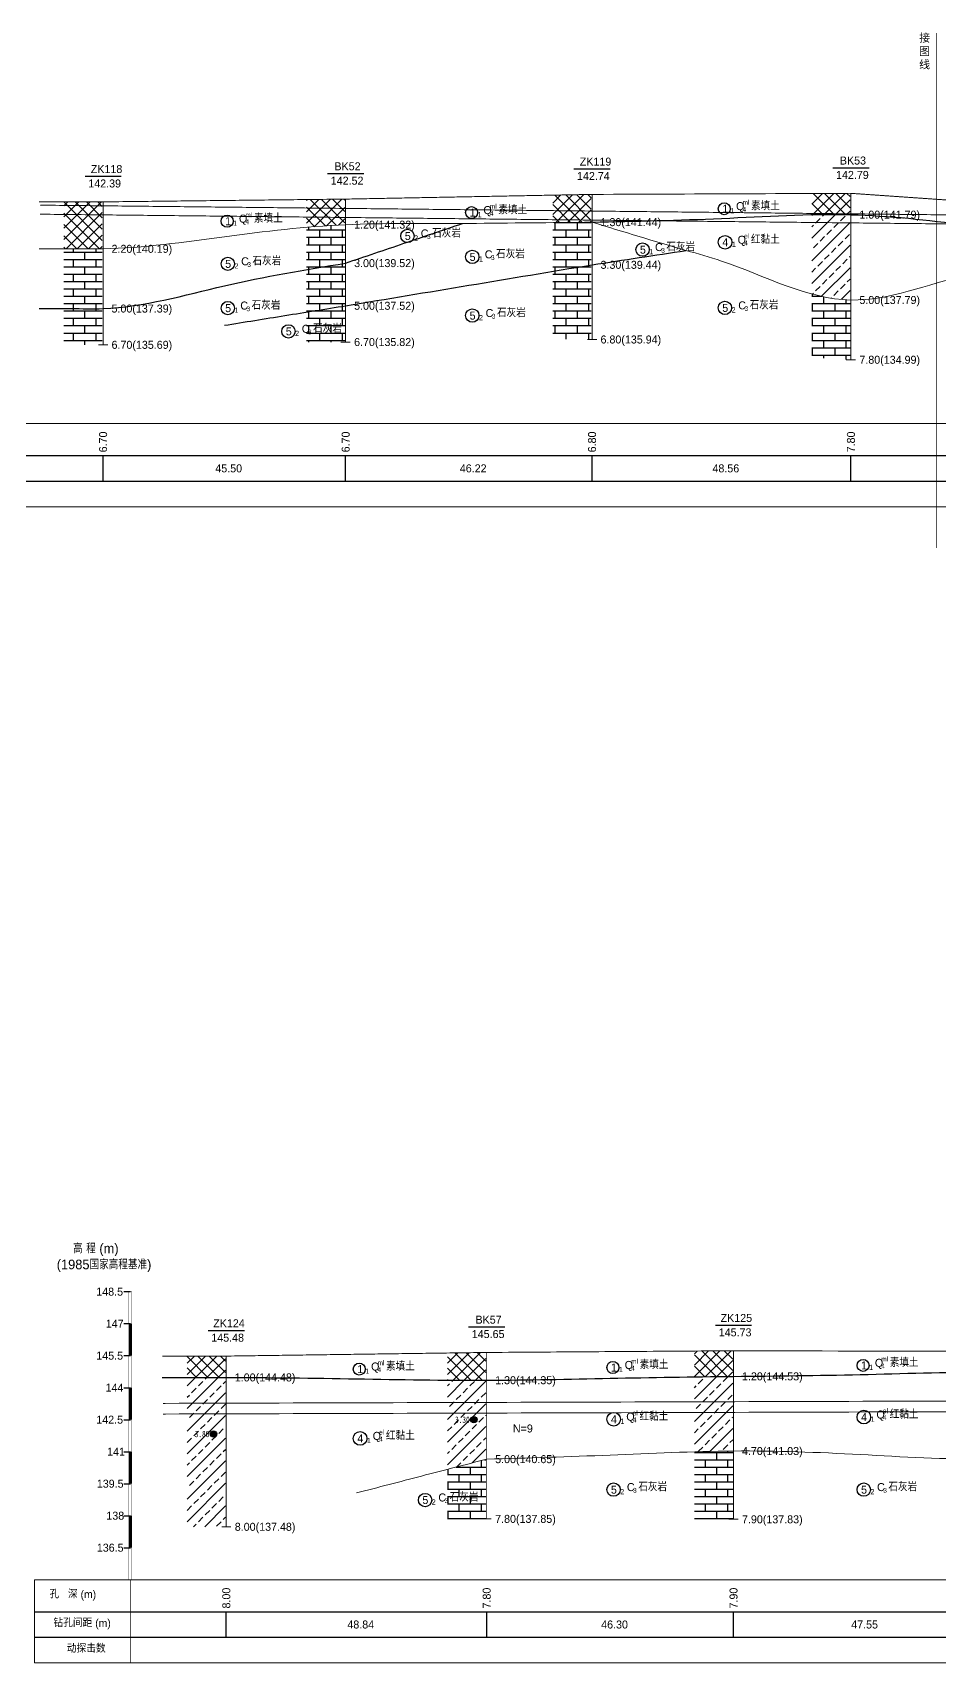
# Model space of a CAD drawing. Header units: inches. Extents: x -205 to 12199, y -11610 to -150.
# Drawn here: x 145 to 428, y -6456 to -5947 of the extents above; entities that cross this region are included whole.
import ezdxf
from ezdxf.enums import TextEntityAlignment as Align

# ---------------------------------------------------------------- set-up
doc = ezdxf.new("R2010")
doc.units = ezdxf.units.IN
doc.header["$MEASUREMENT"] = 0
doc.linetypes.add('ACAD_ISO03W100', pattern=[30, 12, -18])
doc.linetypes.add('ACAD_ISO05W100', pattern=[34, 24, -3, 0.5, -3, 0.5, -3])
for name, color, linetype in [('GiCAD_PouMian', 7, 'Continuous'), ('GICAD_QUYANG', 7, 'Continuous'), ('地质-图框', 7, 'Continuous'), ('地质-地层符号', 3, 'Continuous'), ('地质-地层线', 7, 'Continuous'), ('地质-地面线', 7, 'Continuous'), ('地质-填充花纹', 4, 'Continuous'), ('地质-文字', 7, 'Continuous'), ('地质-标注栏', 7, 'Continuous'), ('地质-标贯', 7, 'Continuous'), ('地质-钻孔', 7, 'Continuous'), ('管底', 7, 'Continuous'), ('红线', 1, 'ACAD_ISO05W100')]:
    doc.layers.add(name, color=color, linetype=linetype)
doc.styles.add('LZ_PMT_LINE', font='', dxfattribs={"height": 2})
doc.styles.get("Standard").update_dxf_attribs({"font": ''})
doc.styles.add('地层编号', font='Comfont.shx', dxfattribs={"width": 0.7, "height": 2.5, "bigfont": 'Hztxt12a.shx'})
doc.styles.add('层底标注', font='Comfont.shx', dxfattribs={"width": 0.7, "height": 2.5, "bigfont": 'Hztxt12a.shx'})
doc.styles.add('岩土名称', font='Comfont.shx', dxfattribs={"width": 0.7, "height": 2.5, "bigfont": 'Hztxt12a.shx'})
doc.styles.add('时代', font='Comfont.shx', dxfattribs={"width": 0.7, "height": 2.5, "bigfont": 'Hztxt12a.shx'})
doc.styles.add('标注栏数据', font='Comfont.shx', dxfattribs={"width": 0.7, "height": 2.5, "bigfont": 'Hztxt12a.shx'})
doc.styles.add('标贯动探', font='Comfont.shx', dxfattribs={"width": 0.7, "height": 2.5, "bigfont": 'Hztxt12a.shx'})
doc.styles.add('钻孔标注', font='Comfont.shx', dxfattribs={"width": 0.7, "height": 2.5, "bigfont": 'Hztxt12a.shx'})
doc.styles.add('高程系统', font='Comfont.shx', dxfattribs={"width": 0.7, "height": 3, "bigfont": 'Hztxt12a.shx'})
doc.styles.get('LZ_PMT_LINE').set_extended_font_data('SimSun')
doc.styles.get('Standard').set_extended_font_data('SimSun')
doc.linetypes.add('bzhjcx', pattern='A,0.001,[2,XX1.shx,S=1,R=0,X=1,Y=0],-2', length=2.001)
doc.linetypes.add('swx', pattern='A,7,-1.5,["●",LZ_PMT_LINE,S=0.05,R=0,X=0,Y=0],-1.5', length=10)
pattern_1 = [(0, (-19274.5207, -6171.524), (0, 2.3), []), (90, (-19274.5207, -6171.524), (-3.5, 2.3), [2.3, -2.3])]
pattern_2 = [(45, (-19274.5207, -6171.524), (-1.76776695, 1.76776695), []), (135, (-19274.5207, -6171.524), (-1.76776695, -1.76776695), [])]
pattern_3 = [(45, (-20525.997, -6532.769), (-3.5355339, 3.5355339), []), (45, (-20522.4613, -6532.769), (-3.5355339, 3.5355339), [2, -1])]
pattern_4 = [(45, (-20525.9969, -6532.7692), (-1.76776695, 1.76776695), []), (135, (-20525.9969, -6532.7692), (-1.76776695, -1.76776695), [])]
pattern_5 = [(0, (-20525.9969, -6532.7692), (0, 2.3), []), (90, (-20525.997, -6532.769), (-3.5, 2.3), [2.3, -2.3])]

# ---------------------------------------------------------------- blocks, each defined once
blk = doc.blocks.new('gkqy_yuan.dwg不标')
at = {"layer": 'GiCAD_PouMian'}
h = blk.add_hatch(color=7, dxfattribs=at)
edge = h.paths.add_edge_path()
edge.add_arc((0, 0), 1, 0, 360)
at = {"layer": 'GICAD_QUYANG', "color": 7}
blk.add_circle((0, 0), 1, dxfattribs=at)

msp = doc.modelspace()

# ---------------------------------------------------------------- hatches: boundary and pattern name
at = {"layer": '地质-填充花纹', "linetype": 'Continuous'}
h = msp.add_hatch(dxfattribs=at)
h.set_pattern_fill('GKSTT', scale=0.5, style=0, pattern_type=2)
h.set_pattern_definition(pattern_2)
h.paths.add_polyline_path([(319.28006, -6005.77799), (311.01456, -6005.8863), (307.28006, -6005.92639), (307.28006, -5997.3413), (319.28006, -5997.11281)])
h = msp.add_hatch(dxfattribs=at)
h.set_pattern_fill('GKSTT', scale=0.5, style=0, pattern_type=2)
h.set_pattern_definition(pattern_2)
h.paths.add_polyline_path([(400.20743, -6003.43761), (394.96697, -6003.35682), (389.96711, -6003.38365), (388.20743, -6003.4214), (388.20743, -5996.82525), (400.20743, -5996.77583)])
h = msp.add_hatch(dxfattribs=at)
h.set_pattern_fill('GKSTT', scale=0.5, style=0, pattern_type=2)
h.set_pattern_definition(pattern_2)
h.paths.add_polyline_path([(166.42542, -6014.10809), (154.42542, -6014.10809), (154.42542, -5999.44143), (166.42542, -5999.44143)])
h = msp.add_hatch(dxfattribs=at)
h.set_pattern_fill('GKSTT', scale=0.5, style=0, pattern_type=2)
h.set_pattern_definition(pattern_2)
h.paths.add_polyline_path([(242.25185, -6006.58989), (234.40497, -6007.06582), (230.25185, -6007.40678), (230.25185, -5998.71475), (242.25185, -5998.57759)])
h = msp.add_hatch(dxfattribs=at)
h.set_pattern_fill('GKSHY', scale=0.5, style=0, pattern_type=2)
h.set_pattern_definition(pattern_1)
h.paths.add_polyline_path([(242.25185, -6018.61642), (234.0397, -6019.98594), (230.25185, -6020.63418), (230.25185, -6007.40678), (234.40497, -6007.06582), (242.25185, -6006.58989)])
h = msp.add_hatch(dxfattribs=at)
h.set_pattern_fill('GKSHY', scale=0.5, style=0, pattern_type=2)
h.set_pattern_definition(pattern_1)
h.paths.add_polyline_path([(319.28006, -6019.1496), (310.61014, -6020.5903), (307.28006, -6021.14367), (307.28006, -6005.92639), (311.01456, -6005.8863), (319.28006, -6005.77799)])
h = msp.add_hatch(dxfattribs=at)
h.set_pattern_fill('GKFZNT', scale=0.5, style=0, pattern_type=2)
h.set_pattern_definition([(45, (-19274.5207, -6171.524), (-3.5355339, 3.5355339), []), (45, (-19270.985, -6171.524), (-3.5355339, 3.5355339), [2, -1])])
h.paths.add_polyline_path([(400.20743, -6003.43761), (400.20743, -6030.0815), (393.04351, -6029.31823), (388.20743, -6028.2068), (388.20743, -6003.4214), (389.96711, -6003.38365), (394.96697, -6003.35682)])
h = msp.add_hatch(dxfattribs=at)
h.set_pattern_fill('GKSHY', scale=0.5, style=0, pattern_type=2)
h.set_pattern_definition(pattern_1)
h.paths.add_polyline_path([(166.42542, -6032.77476), (154.42542, -6032.77476), (154.42542, -6014.10809), (166.42542, -6014.10809)])
h = msp.add_hatch(dxfattribs=at)
h.set_pattern_fill('GKSHY', scale=0.5, style=0, pattern_type=2)
h.set_pattern_definition(pattern_1)
h.paths.add_polyline_path([(242.25185, -6031.94828), (233.41877, -6033.36948), (230.25185, -6033.87902), (230.25185, -6020.63418), (234.0397, -6019.98594), (242.25185, -6018.61642)])
h = msp.add_hatch(dxfattribs=at)
h.set_pattern_fill('GKSHY', scale=0.5, style=0, pattern_type=2)
h.set_pattern_definition(pattern_1)
h.paths.add_polyline_path([(319.28006, -6042.43588), (314.03416, -6042.32023), (308.53507, -6042.29227), (307.28006, -6042.30253), (307.28006, -6021.14367), (310.61014, -6020.5903), (319.28006, -6019.1496)])
h = msp.add_hatch(dxfattribs=at)
h.set_pattern_fill('GKSHY', scale=0.5, style=0, pattern_type=2)
h.set_pattern_definition(pattern_1)
h.paths.add_polyline_path([(166.42542, -6044.10809), (154.42542, -6044.10809), (154.42542, -6032.77476), (166.42542, -6032.77476)])
h = msp.add_hatch(dxfattribs=at)
h.set_pattern_fill('GKSHY', scale=0.5, style=0, pattern_type=2)
h.set_pattern_definition(pattern_1)
h.paths.add_polyline_path([(242.25185, -6043.24139), (230.25185, -6043.24139), (230.25185, -6033.87902), (233.41877, -6033.36948), (242.25185, -6031.94828)])
h = msp.add_hatch(dxfattribs=at)
h.set_pattern_fill('GKSHY', scale=0.5, style=0, pattern_type=2)
h.set_pattern_definition(pattern_1)
h.paths.add_polyline_path([(393.04351, -6029.31823), (400.20743, -6030.0815), (400.20743, -6048.75952), (395.39761, -6048.46549), (390.33825, -6048.12826), (388.20743, -6047.97513), (388.20743, -6028.2068)])
h = msp.add_hatch(dxfattribs=at)
h.set_pattern_fill('GKSTT', scale=0.5, style=0, pattern_type=2)
h.set_pattern_definition(pattern_4)
h.paths.add_polyline_path([(286.34428, -6367.61992), (280.89374, -6367.62107), (275.8938, -6367.59769), (274.34428, -6367.58455), (274.34428, -6359.12376), (286.34428, -6358.95668)])
h = msp.add_hatch(dxfattribs=at)
h.set_pattern_fill('GKSTT', scale=0.5, style=0, pattern_type=2)
h.set_pattern_definition(pattern_4)
h.paths.add_polyline_path([(363.50757, -6366.42293), (355.1718, -6366.52564), (351.50757, -6366.57616), (351.50757, -6358.50452), (363.50757, -6358.42158)])
h = msp.add_hatch(dxfattribs=at)
h.set_pattern_fill('GKSTT', scale=0.5, style=0, pattern_type=2)
h.set_pattern_definition(pattern_4)
h.paths.add_polyline_path([(204.94921, -6366.75318), (192.94921, -6366.75318), (192.94921, -6360.08652), (204.94921, -6360.08652)])
h = msp.add_hatch(dxfattribs=at)
h.set_pattern_fill('GKFZNT', scale=0.5, style=0, pattern_type=2)
h.set_pattern_definition(pattern_3)
h.paths.add_polyline_path([(204.94921, -6413.41985), (192.94921, -6413.41985), (192.94921, -6366.75318), (204.94921, -6366.75318)])
h = msp.add_hatch(dxfattribs=at)
h.set_pattern_fill('GKFZNT', scale=0.5, style=0, pattern_type=2)
h.set_pattern_definition(pattern_3)
h.paths.add_polyline_path([(275.8938, -6367.59769), (280.89374, -6367.62107), (286.34428, -6367.61992), (286.34428, -6392.35144), (280.76463, -6393.80013), (275.92509, -6395.05666), (274.34428, -6395.46711), (274.34428, -6367.58455)])
h = msp.add_hatch(dxfattribs=at)
h.set_pattern_fill('GKFZNT', scale=0.5, style=0, pattern_type=2)
h.set_pattern_definition(pattern_3)
h.paths.add_polyline_path([(363.50757, -6389.75728), (355.1544, -6389.89428), (351.50757, -6389.99623), (351.50757, -6366.57616), (355.1718, -6366.52564), (363.50757, -6366.42293)])
h = msp.add_hatch(dxfattribs=at)
h.set_pattern_fill('GKSHY', scale=0.5, style=0, pattern_type=2)
h.set_pattern_definition(pattern_5)
h.paths.add_polyline_path([(286.34428, -6410.9532), (274.34428, -6410.9532), (274.34428, -6395.46711), (275.92509, -6395.05666), (280.76463, -6393.80013), (286.34428, -6392.35144)])
h = msp.add_hatch(dxfattribs=at)
h.set_pattern_fill('GKSHY', scale=0.5, style=0, pattern_type=2)
h.set_pattern_definition(pattern_5)
h.paths.add_polyline_path([(363.50757, -6411.08604), (357.3273, -6411.07426), (351.50757, -6411.06454), (351.50757, -6389.99623), (355.1544, -6389.89428), (363.50757, -6389.75728)])

# ---------------------------------------------------------------- linework, layer by layer
at = {"layer": '地质-地层符号', "color": 7, "linetype": 'Continuous'}
for centre, major_axis in [((281.89095, -6002.80806), (0, 1.875)), ((360.86875, -6001.57476), (0, 1.875)), ((205.46364, -6005.47474), (0, 1.875)), ((261.82871, -6010.10331), (0, 2.08333)), ((335.32746, -6014.37071), (0, 2.08333)), ((361.11875, -6012.07476), (0, 2.125)), ((205.67197, -6018.80808), (0, 2.08333)), ((282.09929, -6016.64139), (0, 2.08333)), ((205.67197, -6032.64144), (0, 2.08333)), ((282.09929, -6034.97472), (0, 2.08333)), ((361.07708, -6032.57476), (0, 2.08333)), ((224.62858, -6039.89973), (0, 2.08333)), ((246.77175, -6364.15319), (0, 1.875)), ((326.05092, -6363.65319), (0, 1.875)), ((404.25416, -6362.98651), (0, 1.875)), ((326.30092, -6379.81986), (0, 2.125)), ((404.50416, -6379.15318), (0, 2.125)), ((247.02175, -6385.8199), (0, 2.125)), ((326.25926, -6401.81986), (0, 2.08333)), ((404.4625, -6401.81985), (0, 2.08333)), ((267.32885, -6405.06153), (0, 2.08333))]:
    msp.add_ellipse(centre, major_axis=major_axis, ratio=1, dxfattribs=at)
at = {"layer": '地质-地层线', "color": 7, "linetype": 'bzhjcx', "lineweight": 0}
for points, knots in [([(146.67542, -6014.10809), (150.0083, -6014.09891), (156.67407, -6014.08054), (176.05381, -6014.3474), (204.58182, -6010.17276), (241.91678, -6005.71293), (267.50276, -6006.32448), (293.17765, -6006.03958), (306.69527, -6005.96706), (319.5296, -6005.77473)], [0, 0, 0, 0, 10, 20, 58.099865143, 96.199730286, 132.688741889, 134.715909737, 173.231634995, 173.231634995, 173.231634995, 173.231634995]), ([(319.53006, -6005.77472), (329.33687, -6008.79228), (342.82124, -6012.94144), (369.81907, -6020.46768), (398.46741, -6036.25926), (428.43338, -6023.46361), (452.41755, -6019.14749), (468.94571, -6013.60634), (481.88517, -6014.26279), (486.67542, -6014.69303)], [0, 0, 0, 0, 30.729650327, 42.253271032, 84.506542063, 121.313377812, 133.582323062, 158.120213561, 172.474964117, 172.474964117, 172.474964117, 172.474964117]), ([(286.59428, -6392.28653), (299.45454, -6391.91052), (325.17506, -6391.15851), (364.10569, -6389.18107), (403.35959, -6390.6186), (443.18042, -6393.4838), (482.65431, -6387.1334), (510.01308, -6382.67864), (524.238, -6382.21549), (525.19921, -6382.19168)], [0, 0, 0, 0, 38.602432162, 77.204864324, 116.841725485, 156.478586647, 196.429899528, 236.381212409, 239.275485458, 239.275485458, 239.275485458, 239.275485458])]:
    msp.add_open_spline(points, degree=3, knots=knots, dxfattribs=at)
at = {"layer": '地质-地层线', "color": 7}
for points in [[(242.50185, -6018.57473), (260.74537, -6012.38525), (278.9889, -6006.19578)], [(319.53006, -6019.10805), (334.24412, -6016.86564), (348.95819, -6014.62323)], [(146.67542, -6032.77476), (156.67542, -6032.77476), (166.67542, -6032.77476), (204.58864, -6025.67474), (242.50185, -6018.57473)], [(242.50185, -6031.90806), (281.01595, -6025.50806), (319.53006, -6019.10805)], [(204.58964, -6038.00792), (223.54574, -6034.95799), (242.50185, -6031.90806)]]:
    msp.add_spline(points, degree=3, dxfattribs=at)
at = {"layer": '地质-地层线', "color": 7, "lineweight": 25}
for points, knots in [([(319.5296, -6005.77473), (333.14014, -6005.48361), (360.85879, -6004.89074), (398.94396, -6002.26013), (436.43486, -6006.44249), (465.16707, -6010.44945), (481.91193, -6009.50091), (486.67542, -6009.23108)], [174.659818016, 174.659818016, 174.659818016, 174.659818016, 213.712592605, 254.193096022, 290.295863565, 326.398631108, 340.752163883, 340.752163883, 340.752163883, 340.752163883]), ([(185.19921, -6366.75318), (188.53254, -6366.75401), (195.1992, -6366.75567), (215.43265, -6366.73051), (245.89622, -6367.15359), (285.89073, -6367.90318), (325.1754, -6366.96662), (364.10525, -6366.36089), (403.37372, -6366.08137), (443.05821, -6364.4287), (482.65659, -6367.92891), (510.04818, -6369.75902), (524.23824, -6370.37087), (525.19921, -6370.41082)], [0, 0, 0, 0, 10, 20, 60.69984028, 101.399680559, 139.985990492, 178.572300425, 218.197947249, 257.823594072, 297.560176649, 337.296759226, 340.183056479, 340.183056479, 340.183056479, 340.183056479])]:
    msp.add_open_spline(points, degree=3, knots=knots, dxfattribs=at)
at = {"layer": '地质-地层线', "color": 7, "linetype": 'bzhjcx', "lineweight": 0}
msp.add_spline([(245.89775, -6402.85293), (266.24601, -6397.56973), (286.59428, -6392.28653)], degree=3, dxfattribs=at)
at = {"layer": '地质-地面线', "color": 7, "linetype": 'Continuous', "const_width": 0.3}
for points in [[(146.67542, -5999.44143), (166.67542, -5999.44143), (242.50185, -5998.57473), (319.53006, -5997.10805), (400.45743, -5996.7748), (472.38468, -6001.7748), (486.67542, -6000.67314)], [(185.19921, -6360.08652), (205.19921, -6360.08652), (286.59428, -6358.95319), (363.75757, -6358.41985), (443.00076, -6358.61984), (522.31648, -6359.6198), (525.19921, -6359.69431)]]:
    msp.add_lwpolyline(points, dxfattribs=at)
at = {"layer": '地质-文字', "color": 7, "linetype": 'Continuous'}
for p, q in [((173.19921, -6339.95315), (175.19921, -6339.95315)), ((173.19921, -6349.95315), (175.19921, -6349.95315)), ((173.19921, -6359.95315), (175.19921, -6359.95315)), ((173.19921, -6369.95315), (175.19921, -6369.95315)), ((173.19921, -6379.95315), (175.19921, -6379.95315)), ((173.19921, -6389.95315), (175.19921, -6389.95315)), ((173.19921, -6399.95315), (175.19921, -6399.95315)), ((173.19921, -6409.95315), (175.19921, -6409.95315)), ((173.19921, -6419.95315), (175.19921, -6419.95315))]:
    msp.add_line(p, q, dxfattribs=at)
at = {"layer": '地质-文字', "color": 7, "linetype": 'Continuous', "flags": 128}
for points, const_width in [([(174.69921, -6339.95315), (175.69921, -6339.95315)], 0.1), ([(174.69921, -6339.95315), (174.69921, -6429.95315)], 0.1), ([(175.69921, -6339.95315), (175.69921, -6429.95315)], 0.1), ([(175.19921, -6349.95315), (175.19921, -6359.95315)], 1), ([(175.19921, -6369.95315), (175.19921, -6379.95315)], 1), ([(175.19921, -6389.95315), (175.19921, -6399.95315)], 1), ([(175.19921, -6409.95315), (175.19921, -6419.95315)], 1), ([(175.19921, -6429.95315), (175.19921, -6429.95315)], 1)]:
    msp.add_lwpolyline(points, dxfattribs=dict(at, const_width=const_width))
at = {"layer": '地质-标注栏', "color": 7, "linetype": 'Continuous', "const_width": 0.3}
for points in [[(106.67465, -6068.70809), (496.67465, -6068.70809)], [(106.67465, -6094.70809), (496.67465, -6094.70809)], [(145.19844, -6429.95315), (535.19844, -6429.95315)], [(145.19844, -6429.95315), (145.19844, -6455.95315)], [(175.19844, -6429.95315), (175.19844, -6455.95315)], [(145.19844, -6455.95315), (535.19844, -6455.95315)]]:
    msp.add_lwpolyline(points, dxfattribs=at)
at = {"layer": '地质-标注栏', "color": 7, "linetype": 'Continuous'}
for points in [[(106.67465, -6078.70809), (496.67465, -6078.70809)], [(166.67542, -6086.70809), (166.67542, -6078.70809)], [(242.50185, -6086.70809), (242.50185, -6078.70809)], [(242.50185, -6086.70809), (242.50185, -6078.70809)], [(319.53006, -6086.70809), (319.53006, -6078.70809)], [(319.53006, -6086.70809), (319.53006, -6078.70809)], [(400.45743, -6086.70809), (400.45743, -6078.70809)], [(400.45743, -6086.70809), (400.45743, -6078.70809)], [(106.67465, -6086.70809), (496.67465, -6086.70809)], [(145.19844, -6439.95315), (535.19844, -6439.95315)], [(205.19921, -6447.95315), (205.19921, -6439.95315)], [(286.59428, -6447.95315), (286.59428, -6439.95315)], [(286.59428, -6447.95315), (286.59428, -6439.95315)], [(363.75757, -6447.95315), (363.75757, -6439.95315)], [(363.75757, -6447.95315), (363.75757, -6439.95315)], [(145.19844, -6447.95315), (535.19844, -6447.95315)]]:
    msp.add_lwpolyline(points, dxfattribs=at)
at = {"layer": '地质-钻孔', "color": 7, "linetype": 'Continuous'}
for p, q in [((161.06137, -5991.44142), (172.28793, -5991.44142)), ((236.84653, -5990.57473), (248.15707, -5990.57473)), ((313.83285, -5989.10805), (325.22739, -5989.10805)), ((394.80356, -5988.7748), (406.11215, -5988.7748)), ((199.50313, -6352.08651), (210.89571, -6352.08651)), ((280.93868, -6350.9532), (292.24922, -6350.9532)), ((358.14375, -6350.41986), (369.37032, -6350.41986))]:
    msp.add_line(p, q, dxfattribs=at)
at = {"layer": '地质-钻孔', "color": 7, "const_width": 0.3, "flags": 128}
for points in [[(319.53006, -5997.10805), (319.53006, -6042.44139)], [(400.45743, -5996.7748), (400.45743, -6048.7748)], [(166.67542, -5999.44143), (166.67542, -6044.10809)], [(242.50185, -5998.57473), (242.50185, -6043.24139)], [(286.59428, -6358.9532), (286.59428, -6410.9532)], [(363.75757, -6358.41985), (363.75757, -6411.08652)], [(205.19921, -6360.08652), (205.19921, -6413.41985)]]:
    msp.add_lwpolyline(points, dxfattribs=at)
at = {"layer": '地质-钻孔', "color": 7, "linetype": 'Continuous', "const_width": 0.3, "flags": 128}
for points in [[(241.00185, -6043.24139), (244.00185, -6043.24139)], [(318.03006, -6042.44139), (321.03006, -6042.44139)], [(165.17542, -6044.10809), (168.17542, -6044.10809)], [(398.95743, -6048.7748), (401.95743, -6048.7748)], [(203.69921, -6413.41985), (206.69921, -6413.41985)], [(285.09428, -6410.9532), (288.09428, -6410.9532)], [(362.25757, -6411.08652), (365.25757, -6411.08652)]]:
    msp.add_lwpolyline(points, dxfattribs=at)
at = {"layer": '管底', "linetype": 'swx', "const_width": 0.3}
for points in [[(147.01317, -6000.46555), (486.68852, -6004.1026)], [(146.98287, -6003.29539), (486.65822, -6006.93244)], [(185.43583, -6374.85647), (528.03572, -6373.85446)], [(185.44558, -6378.18946), (528.04547, -6377.18744)]]:
    msp.add_lwpolyline(points, dxfattribs=at)
at = {"layer": '红线', "linetype": 'ACAD_ISO03W100', "ltscale": 0.4, "const_width": 0.2}
msp.add_lwpolyline([(427.29558, -5946.65676), (427.29558, -6107.54712)], dxfattribs=at)

# ---------------------------------------------------------------- block references
at = {"layer": '地质-图框', "color": 7, "linetype": 'Continuous'}
for p in [(282.59428, -6379.9532), (201.19921, -6384.41985)]:
    msp.add_blockref('gkqy_yuan.dwg不标', p, dxfattribs=at)

# ---------------------------------------------------------------- texts
at = {"layer": '地质-图框', "color": 7, "linetype": 'Continuous', "width": 0.7}
for s, p in [('3.30', (276.71969, -6380.9532)), ('3.80', (195.32462, -6385.41985))]:
    msp.add_text(s, height=2, dxfattribs=at).set_placement(p)
at = {"layer": '地质-地层符号', "color": 7, "linetype": 'Continuous'}
for s, height, style, p in [('1', 2.5, '地层编号', (281.26595, -6004.05806)), ('Q', 2.5, '时代', (285.57845, -6003.25806)), ('素填土', 2.5, '岩土名称', (290.24512, -6003.25806)), ('1', 2.5, '地层编号', (360.24375, -6002.82476)), ('1', 1.625, '地层编号', (362.74375, -6003.02476)), ('Q', 2.5, '时代', (364.55625, -6002.02476)), ('素填土', 2.5, '岩土名称', (369.22291, -6002.02476)), ('1', 2.5, '地层编号', (204.83864, -6006.72474)), ('1', 1.625, '地层编号', (207.33864, -6006.92474)), ('Q', 2.5, '时代', (209.15114, -6005.92474)), ('素填土', 2.5, '岩土名称', (213.8178, -6005.92474)), ('1', 1.625, '地层编号', (283.76595, -6004.25806)), ('5', 2.5, '地层编号', (260.99537, -6011.35331)), ('2', 1.625, '地层编号', (263.91204, -6011.55331)), ('C', 2.5, '时代', (265.99537, -6010.55331)), ('石灰岩', 2.5, '岩土名称', (269.53704, -6010.55331)), ('C', 2.5, '时代', (339.22329, -6014.82071)), ('石灰岩', 2.5, '岩土名称', (342.76496, -6014.82071)), ('4', 2.5, '地层编号', (360.24375, -6013.32476)), ('1', 1.625, '地层编号', (363.24375, -6013.52476)), ('Q', 2.5, '时代', (365.05625, -6012.52476)), ('红黏土', 2.5, '岩土名称', (369.18125, -6012.52476)), ('5', 2.5, '地层编号', (204.83864, -6020.05808)), ('C', 2.5, '时代', (209.83864, -6019.25808)), ('石灰岩', 2.5, '岩土名称', (213.3803, -6019.25808)), ('5', 2.5, '地层编号', (281.26595, -6017.89139)), ('1', 1.625, '地层编号', (284.18262, -6018.09139)), ('C', 2.5, '时代', (285.99512, -6017.09139)), ('石灰岩', 2.5, '岩土名称', (289.53679, -6017.09139)), ('5', 2.5, '地层编号', (334.49413, -6015.62071)), ('1', 1.625, '地层编号', (337.41079, -6015.82071)), ('2', 1.625, '地层编号', (207.7553, -6020.25808)), ('5', 2.5, '地层编号', (204.83864, -6033.89144)), ('1', 1.625, '地层编号', (207.7553, -6034.09144)), ('C', 2.5, '时代', (209.5678, -6033.09144)), ('石灰岩', 2.5, '岩土名称', (213.10947, -6033.09144)), ('C', 2.5, '时代', (286.26595, -6035.42472)), ('石灰岩', 2.5, '岩土名称', (289.80762, -6035.42472)), ('5', 2.5, '地层编号', (360.24375, -6033.82476)), ('2', 1.625, '地层编号', (363.16041, -6034.02476)), ('C', 2.5, '时代', (365.24375, -6033.02476)), ('石灰岩', 2.5, '岩土名称', (368.78541, -6033.02476)), ('C', 2.5, '时代', (228.79524, -6040.34973)), ('石灰岩', 2.5, '岩土名称', (232.33691, -6040.34973)), ('5', 2.5, '地层编号', (281.26595, -6036.22472)), ('2', 1.625, '地层编号', (284.18262, -6036.42472)), ('5', 2.5, '地层编号', (223.79524, -6041.14973)), ('2', 1.625, '地层编号', (226.71191, -6041.34973)), ('1', 2.5, '地层编号', (246.14675, -6365.40319)), ('1', 1.625, '地层编号', (248.64675, -6365.60319)), ('Q', 2.5, '时代', (250.45925, -6364.60319)), ('素填土', 2.5, '岩土名称', (255.12591, -6364.60319)), ('1', 2.5, '地层编号', (325.42592, -6364.90319)), ('1', 1.625, '地层编号', (327.92592, -6365.10319)), ('Q', 2.5, '时代', (329.73842, -6364.10319)), ('素填土', 2.5, '岩土名称', (334.40509, -6364.10319)), ('1', 2.5, '地层编号', (403.62916, -6364.23651)), ('1', 1.625, '地层编号', (406.12916, -6364.43651)), ('Q', 2.5, '时代', (407.94166, -6363.43651)), ('素填土', 2.5, '岩土名称', (412.60833, -6363.43651)), ('4', 2.5, '地层编号', (325.42592, -6381.06986)), ('Q', 2.5, '时代', (330.23842, -6380.26986)), ('红黏土', 2.5, '岩土名称', (334.36342, -6380.26986)), ('4', 2.5, '地层编号', (403.62916, -6380.40318)), ('1', 1.625, '地层编号', (406.62916, -6380.60318)), ('Q', 2.5, '时代', (408.44166, -6379.60318)), ('红黏土', 2.5, '岩土名称', (412.56666, -6379.60318)), ('4', 2.5, '地层编号', (246.14675, -6387.0699)), ('Q', 2.5, '时代', (250.95925, -6386.2699)), ('红黏土', 2.5, '岩土名称', (255.08425, -6386.2699)), ('1', 1.625, '地层编号', (328.42592, -6381.26986)), ('1', 1.625, '地层编号', (249.14675, -6387.2699)), ('C', 2.5, '时代', (330.42592, -6402.26986)), ('石灰岩', 2.5, '岩土名称', (333.96759, -6402.26986)), ('C', 2.5, '时代', (408.62916, -6402.26985)), ('石灰岩', 2.5, '岩土名称', (412.17083, -6402.26985)), ('5', 2.5, '地层编号', (266.49551, -6406.31153)), ('2', 1.625, '地层编号', (269.41218, -6406.51153)), ('C', 2.5, '时代', (271.49551, -6405.51153)), ('石灰岩', 2.5, '岩土名称', (275.03718, -6405.51153)), ('5', 2.5, '地层编号', (325.42592, -6403.06986)), ('2', 1.625, '地层编号', (328.34259, -6403.26986)), ('5', 2.5, '地层编号', (403.62916, -6403.06985)), ('2', 1.625, '地层编号', (406.54583, -6403.26985))]:
    msp.add_text(s, height=height, dxfattribs=dict(at, style=style)).set_placement(p)
at = {"layer": '地质-地层符号', "color": 7, "linetype": 'Continuous', "style": '时代', "width": 0.8}
for s, p in [('4', (287.61179, -6003.75806)), ('ml', (287.61179, -6001.59139)), ('4', (366.58958, -6002.52476)), ('ml', (366.58958, -6000.35809)), ('4', (211.18447, -6006.42474)), ('ml', (211.18447, -6004.25808)), ('3', (267.94537, -6011.05331)), ('4', (367.08958, -6013.02476)), ('el', (367.08958, -6010.85809)), ('3', (287.94512, -6017.59139)), ('3', (341.17329, -6015.32071)), ('3', (211.78864, -6019.75808)), ('3', (211.5178, -6033.59144)), ('3', (367.19375, -6033.52476)), ('3', (288.21595, -6035.92472)), ('3', (230.74524, -6040.84973)), ('4', (252.49258, -6365.10319)), ('ml', (252.49258, -6362.93652)), ('4', (331.77176, -6364.60319)), ('ml', (331.77176, -6362.43652)), ('4', (409.975, -6363.93651)), ('ml', (409.975, -6361.76985)), ('4', (332.27176, -6380.76986)), ('el', (332.27176, -6378.60319)), ('4', (410.475, -6380.10318)), ('el', (410.475, -6377.93651)), ('el', (252.99258, -6384.60323)), ('4', (252.99258, -6386.7699)), ('3', (273.44551, -6406.01153)), ('3', (332.37592, -6402.76986)), ('3', (410.57916, -6402.76985))]:
    msp.add_text(s, height=1.5, dxfattribs=at).set_placement(p)
at = {"layer": '地质-文字', "color": 7, "linetype": 'Continuous'}
for s, height, style, p in [('1.00(141.79)', 2.5, '层底标注', (403.10743, -6004.69147)), ('1.20(141.32)', 2.5, '层底标注', (245.15185, -6007.82473)), ('1.30(141.44)', 2.5, '层底标注', (322.18006, -6007.02472)), ('2.20(140.19)', 2.5, '层底标注', (169.32542, -6015.35809)), ('3.00(139.52)', 2.5, '层底标注', (245.15185, -6019.82473)), ('3.30(139.44)', 2.5, '层底标注', (322.18006, -6020.35805)), ('5.00(137.39)', 2.5, '层底标注', (169.32542, -6034.02476)), ('5.00(137.52)', 2.5, '层底标注', (245.15185, -6033.15806)), ('5.00(137.79)', 2.5, '层底标注', (403.10743, -6031.35813)), ('6.70(135.69)', 2.5, '层底标注', (169.32542, -6045.35809)), ('6.70(135.82)', 2.5, '层底标注', (245.15185, -6044.49139)), ('6.80(135.94)', 2.5, '层底标注', (322.18006, -6043.69139)), ('7.80(134.99)', 2.5, '层底标注', (403.10743, -6050.0248)), ('高 程 (m)', 3, '高程系统', (157.28362, -6327.95315)), ('(1985国家高程基准)', 3, '高程系统', (152.18362, -6332.95315)), ('148.5', 2.5, '高程系统', (164.55636, -6341.20315)), ('147', 2.5, '高程系统', (167.53255, -6351.20315)), ('145.5', 2.5, '高程系统', (164.55636, -6361.20315)), ('144', 2.5, '高程系统', (167.44921, -6371.20315)), ('1.00(144.48)', 2.5, '层底标注', (207.84921, -6368.00318)), ('1.30(144.35)', 2.5, '层底标注', (289.24428, -6368.86986)), ('1.20(144.53)', 2.5, '层底标注', (366.40757, -6367.66985)), ('142.5', 2.5, '高程系统', (164.55636, -6381.20315)), ('141', 2.5, '高程系统', (167.94921, -6391.20315)), ('4.70(141.03)', 2.5, '层底标注', (366.40757, -6391.00318)), ('5.00(140.65)', 2.5, '层底标注', (289.24428, -6393.53653)), ('139.5', 2.5, '高程系统', (164.72302, -6401.20315)), ('138', 2.5, '高程系统', (167.69921, -6411.20315)), ('7.80(137.85)', 2.5, '层底标注', (289.24428, -6412.2032)), ('7.90(137.83)', 2.5, '层底标注', (366.40757, -6412.33652)), ('8.00(137.48)', 2.5, '层底标注', (207.84921, -6414.66985)), ('136.5', 2.5, '高程系统', (164.72302, -6421.20315))]:
    msp.add_text(s, height=height, dxfattribs=dict(at, style=style)).set_placement(p)
at = {"layer": '地质-标注栏', "color": 7, "linetype": 'Continuous', "style": '标注栏数据'}
for s, p in [('6.70', (167.92542, -6077.70809)), ('6.70', (243.75185, -6077.70809)), ('6.80', (320.78006, -6077.70809)), ('7.80', (401.70743, -6077.70809)), ('8.00', (206.44921, -6438.95315)), ('7.80', (287.84428, -6438.95315)), ('7.90', (365.00757, -6438.95315))]:
    msp.add_text(s, height=2.5, rotation=90.0000025, dxfattribs=at).set_placement(p)
for s, p in [('45.50', (201.7678, -6083.95809)), ('46.22', (278.19512, -6083.95809)), ('48.56', (357.17291, -6083.95809)), ('48.84', (243.04675, -6445.20315)), ('46.30', (322.38426, -6445.20315)), ('47.55', (400.55833, -6445.20315))]:
    msp.add_text(s, height=2.5, dxfattribs=at).set_placement(p)
for s, p in [('孔   深 (m)', (149.95194, -6436.45315)), ('钻孔间距 (m)', (151.16694, -6445.45315)), ('动探击数', (155.33844, -6453.45315))]:
    msp.add_text(s, height=2.43, dxfattribs=at).set_placement(p, align=Align.BOTTOM_LEFT)
at = {"layer": '地质-标贯', "color": 7, "linetype": 'Continuous', "style": '标贯动探'}
msp.add_text('N=9', height=2.5, dxfattribs=at).set_placement((294.79428, -6383.9532))
at = {"layer": '地质-钻孔', "color": 7, "linetype": 'Continuous', "style": '钻孔标注'}
for s, p in [('BK52', (239.00185, -5989.57473)), ('ZK119', (315.69672, -5988.10805)), ('BK53', (396.9991, -5987.7748)), ('ZK118', (162.84209, -5990.44143)), ('142.52', (237.84709, -5994.07473)), ('142.74', (314.83363, -5992.60805)), ('142.79', (395.80267, -5992.2748)), ('142.39', (162.06233, -5994.94143)), ('ZK124', (201.11588, -6351.08652)), ('BK57', (283.09428, -6349.9532)), ('ZK125', (359.7159, -6349.41985)), ('145.48', (200.50278, -6355.58652)), ('145.65', (281.93952, -6354.4532)), ('145.73', (359.14447, -6353.91985))]:
    msp.add_text(s, height=2.5, dxfattribs=at).set_placement(p)
at = {"layer": '红线', "insert": (421.77614, -5946.93377), "char_height": 2.5, "attachment_point": 1}
msp.add_mtext_dynamic_manual_height_columns('接图线', width=3.594619, gutter_width=12.5, heights=[0], dxfattribs=at)

doc.saveas('drawing.dxf')
